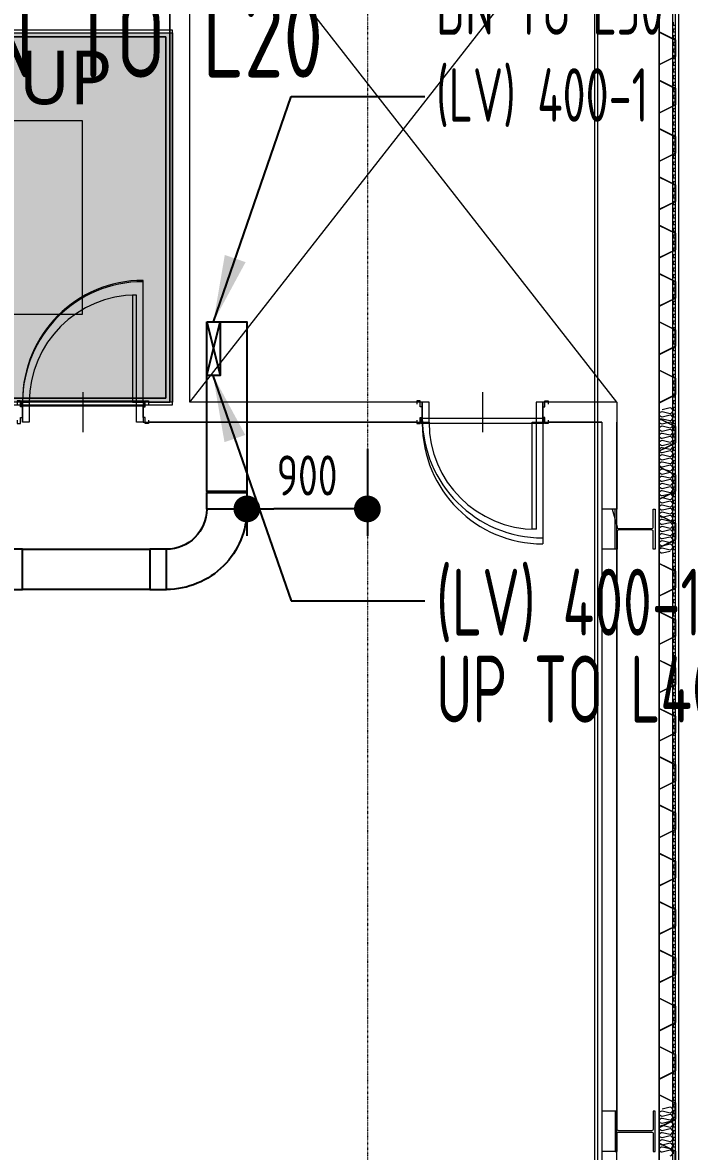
# Model space of a CAD drawing. Extents: x -32000 to 416743, y -254124 to 144214.
# Drawn here: x 259025 to 264005, y 20700 to 29136 of the extents above; entities that cross this region are included whole.
import ezdxf
from ezdxf.enums import TextEntityAlignment as Align

# ---------------------------------------------------------------- set-up
doc = ezdxf.new("R2010")
doc.units = 0
doc.header["$LTSCALE"] = 10
for name, pattern in [('H12PL4$0$JJP_三點線', [0.9, 0.3, -0.15, 0, -0.15, 0, -0.15, 0, -0.15]), ('H12PL4$0$JJP_虛線(退縮線、投影線、地下室範圍、非屬本工程、圖面分區)', [0.45, 0.3, -0.15]), ('H12PL4$0$TAI_虛線', [5.644, 2.822, -2.822]), ('XFM7P40ICA$0$H12PL4$0$JJP_三點線', [0.9, 0.3, -0.15, 0, -0.15, 0, -0.15, 0, -0.15]), ('XFM7P40ICA$0$H12PL4$0$JJP_虛線(退縮線、投影線、地下室範圍、非屬本工程、圖面分區)', [0.45, 0.3, -0.15])]:
    doc.linetypes.add(name, pattern=pattern)
for name, color, linetype in [('H12PL4$0$A-OBJE-2D', 252, 'Continuous'), ('H12PL4$0$A-STRS', 252, 'Continuous'), ('H12PL4$0$A-TEXT', 250, 'Continuous'), ('H12PL4$0$A-WALL-EX', 252, 'Continuous'), ('H12PL4$0$A-WALL-IN', 252, 'Continuous'), ('H12PL4$0$Door', 252, 'Continuous'), ('H12PL4$0$Hattch', 252, 'Continuous'), ('H12PL4$0$S-GRID', 252, 'Continuous'), ('H12PL4$0$S-SLAB-SHOW', 252, 'Continuous'), ('X-F-L40-E-CT-LV$0$E-CBL-DIM', 250, 'Continuous'), ('X-F-L40-E-CT-LV$0$E-CBL-EQPM', 230, 'Continuous'), ('X-F-L40-E-CT-LV$0$E-CBL-TXT', 250, 'Continuous'), ('X-F2-L30-E-CT-LV-50K$0$E-CBL-EQPM', 230, 'Continuous'), ('X-F2-L30-E-CT-LV-50K$0$E-CBL-TXT', 250, 'Continuous'), ('X-F2-L40-FH-PIPE$0$F-SK-LINE4', 140, 'Continuous'), ('X-F2-L40-FH-PIPE$0$F-SK-TXT', 250, 'Continuous'), ('XFAC-F-IS-OSA-40-南棟$0$E-IT-DIM', 250, 'Continuous'), ('XFAC-F-IS-OSA-40-南棟$0$IC-PNL-TXT', 250, 'Continuous'), ('XFAC-F-IS-OSA-40-南棟$0$XFAC-F-ISEQ40-南棟$0$I-IA-P1A-TEXT', 250, 'Continuous'), ('XFM7P40ICA$0$H12PL4$0$A-WALL-EX', 252, 'Continuous'), ('XFM7P40ICA$0$H12PL4$0$Door', 252, 'Continuous'), ('XFM7P40ICA$0$H12PL4$0$Hattch', 252, 'Continuous'), ('XFM7P40ICA$0$H12PL4$0$L40_19_GW', 252, 'Continuous'), ('XFM7P40ICA$0$H12PL4$0$L40_19_SIAGE1', 252, 'Continuous'), ('XFM7P40ICA$0$H12PL4$0$L40_19_SIAGE2', 252, 'Continuous'), ('XFM7P40ICA$0$H12PL4$0$L40_19_SIAGE3', 252, 'Continuous'), ('XFM7P40ICA$0$H12PL4$0$L40_19_STEEL2', 252, 'Continuous'), ('XFM7P40ICA$0$H12PL4$0$L40_19_TATEGU1', 252, 'Continuous'), ('XFM7P40ICA$0$H12PL4$0$L40_19_TATEGU3', 252, 'Continuous'), ('XFM7P40ICA$0$H12PL4$0$S-GRID', 252, 'Continuous')]:
    doc.layers.add(name, color=color, linetype=linetype)
doc.styles.add('H12PL4$0$Standard', font='isocp.shx', dxfattribs={"bigfont": 'chineset.shx'})
doc.styles.add('X-F-L40-E-CT-LV$0$aa-txt', font='isocp.shx', dxfattribs={"width": 0.8, "bigfont": 'china.shx'})
doc.styles.add('X-F-L40-E-CT-LV$0$XL4E1Q20-E6$0$AA-TXT', font='simplex.shx', dxfattribs={"width": 0.8})
doc.styles.add('X-F2-L30-E-CT-LV-50K$0$AA-TXT', font='isocp.shx', dxfattribs={"bigfont": 'chineset.shx'})
doc.styles.add('X-F2-L30-E-CT-LV-50K$0$XL4E1Q20-E6$0$AA-TXT', font='simplex.shx', dxfattribs={"width": 0.8})
doc.styles.add('X-F2-L40-FH-PIPE$0$aa-txt', font='isocp.shx', dxfattribs={"bigfont": 'chineset.shx'})
doc.styles.add('XFAC-F-IS-OSA-40-南棟$0$aa-txt', font='isocp.shx', dxfattribs={"bigfont": 'chineset.shx'})
doc.styles.add('XFAC-F-IS-OSA-40-南棟$0$XFAC-F-ISEQ40-南棟$0$aa-txt', font='isocp.shx', dxfattribs={"bigfont": 'chineset.shx'})
doc.dimstyles.new('X-F-L40-E-CT-LV$0$2000-dim', dxfattribs={"dimscale": 2000, "dimtxt": 0.15, "dimasz": 0.1, "dimexe": 0.1, "dimexo": 0.1, "dimgap": 0.05, "dimtad": 1, "dimdec": 0, "dimzin": 0, "dimdsep": 46, "dimtxsty": 'X-F-L40-E-CT-LV$0$aa-txt', "dimblk": 'X-F-L40-E-CT-LV$0$_Dot', "dimcen": 2, "dimclrd": 256, "dimclre": 256, "dimclrt": 3, "dimadec": 0, "dimazin": 0, "dimtfac": 1, "dimtdec": 0, "dimtix": 1, "dimtmove": 2, "dimatfit": 3, "dimfxl": 0.1, "dimtvp": 1, "dimtolj": 1, "dimtzin": 0, "dimarcsym": 0})
doc.dimstyles.new('X-F-L40-E-CT-LV$0$XL4E1Q20-E6$0$adim-2000', dxfattribs={"dimscale": 2000, "dimtxt": 0.25, "dimasz": 0.25, "dimexe": 0.1, "dimexo": 0.5, "dimgap": 0.15, "dimtad": 0, "dimdec": 4, "dimdsep": 46, "dimlunit": 6, "dimtxsty": 'X-F-L40-E-CT-LV$0$XL4E1Q20-E6$0$AA-TXT', "dimcen": 2.5, "dimclrd": 256, "dimclre": 256, "dimclrt": 256, "dimadec": 0, "dimazin": 0, "dimtfac": 1, "dimtdec": 4, "dimtmove": 0, "dimatfit": 3, "dimfxl": 1, "dimtolj": 1, "dimtzin": 0, "dimlwd": -1, "dimlwe": -1, "dimarcsym": 0})
doc.dimstyles.new('X-F2-L30-E-CT-LV-50K$0$XL4E1Q20-E6$0$adim-2000', dxfattribs={"dimscale": 2000, "dimtxt": 0.25, "dimasz": 0.25, "dimexe": 0.1, "dimexo": 0.5, "dimgap": 0.15, "dimtad": 0, "dimdec": 4, "dimdsep": 46, "dimlunit": 6, "dimtxsty": 'X-F2-L30-E-CT-LV-50K$0$XL4E1Q20-E6$0$AA-TXT', "dimcen": 2.5, "dimclrd": 256, "dimclre": 256, "dimclrt": 256, "dimadec": 0, "dimazin": 0, "dimtfac": 1, "dimtdec": 4, "dimtmove": 0, "dimatfit": 3, "dimfxl": 1, "dimtolj": 1, "dimtzin": 0, "dimlwd": -1, "dimlwe": -1, "dimarcsym": 0})

# ---------------------------------------------------------------- blocks, each defined once
blk = doc.blocks.new('H12PL4')
at = {"layer": 'H12PL4$0$Hattch', "linetype": 'Continuous', "lineweight": 0}
blk.add_hatch(color=256, dxfattribs=at).paths.add_polyline_path([(260145, 29060), (257965, 29060), (257965, 27780), (258845, 27780), (258845, 27580), (257705, 27580), (257705, 26300), (260145, 26300)])
at = {"layer": 'H12PL4$0$A-OBJE-2D', "lineweight": 0}
for p, q in [((260275, 26300), (263463, 30380.5)), ((263463, 26300), (260275, 30380.5))]:
    blk.add_line(p, q, dxfattribs=at)
at = {"layer": 'H12PL4$0$A-STRS', "lineweight": 0}
for p, q in [((260145, 29080), (257965, 29080)), ((257965, 29030), (260095, 29030)), ((260095, 29030), (257965, 29030)), ((260095, 29030), (258032.7, 29030)), ((260095, 29030), (260095, 26330)), ((260095, 26330), (260095, 29030)), ((260095, 26330), (260095, 29030)), ((260145, 26280), (260145, 29080)), ((257965, 28405), (259470, 28405)), ((259470, 28405), (259470, 26955)), ((259470, 26955), (257705, 26955)), ((260095, 26330), (257705, 26330)), ((257705, 26330), (260095, 26330)), ((257705, 26330), (260095, 26330)), ((257705, 26280), (260145, 26280))]:
    blk.add_line(p, q, dxfattribs=at)
at = {"layer": 'H12PL4$0$A-WALL-EX', "linetype": 'H12PL4$0$JJP_虛線(退縮線、投影線、地下室範圍、非屬本工程、圖面分區)', "lineweight": 0, "flags": 128}
for points in [[(263780, -2650), (263780, 30380)], [(263319.5, 29919.5), (263319.5, -2069.5)]]:
    blk.add_lwpolyline(points, dxfattribs=at)
at = {"layer": 'H12PL4$0$A-WALL-EX', "lineweight": 0, "flags": 128}
for points in [[(263780, 30380), (263780, -2530)], [(263900, -2650), (263900, 30380)]]:
    blk.add_lwpolyline(points, dxfattribs=at)
at = {"layer": 'H12PL4$0$A-WALL-IN', "lineweight": 0}
for p, q in [((259025, 26300), (259025, 26150)), ((259925, 26300), (259925, 26150)), ((262010, 26150), (262010, 26300)), ((262910, 26150), (262910, 26300))]:
    blk.add_line(p, q, dxfattribs=at)
at = {"layer": 'H12PL4$0$A-WALL-IN', "lineweight": 0, "flags": 128}
for points in [[(260125, 30380.5), (260125, 26300)], [(260275, 26300), (260275, 30380.5)], [(260125, 26300), (259925, 26300)], [(262010, 26300), (260275, 26300)], [(263463, 26300), (262910, 26300)], [(263463, 26300), (263463, 26150)], [(259925, 26150), (262010, 26150)], [(262910, 26150), (263350, 26150)], [(263350, 26150), (263350, 9575)], [(263463, -2025), (263463, 26150)]]:
    blk.add_lwpolyline(points, dxfattribs=at)
at = {"layer": 'H12PL4$0$Door', "lineweight": 0}
for p, q in [((259875, 27100), (259845, 27100)), ((259845, 27100), (259845, 26300)), ((259875, 26300), (259875, 27100)), ((259025, 26300), (259075, 26300)), ((259025, 26150), (259025, 26300)), ((259075, 26300), (259075, 26150)), ((259845, 26300), (259875, 26300)), ((259875, 26300), (259925, 26300)), ((259875, 26150), (259875, 26300)), ((259925, 26300), (259925, 26150)), ((262060, 26300), (262010, 26300)), ((262010, 26300), (262010, 26150)), ((262060, 26150), (262060, 26300)), ((262910, 26300), (262860, 26300)), ((262860, 26300), (262860, 26150)), ((262910, 26150), (262910, 26300)), ((259075, 26150), (259025, 26150)), ((259925, 26150), (259875, 26150)), ((262010, 26150), (262060, 26150)), ((262830, 25350), (262830, 26150)), ((262830, 26150), (262860, 26150)), ((262860, 26150), (262860, 25350)), ((262860, 26150), (262910, 26150)), ((262860, 25350), (262830, 25350))]:
    blk.add_line(p, q, dxfattribs=at)
for centre, start, end in [((259875, 26300), 90, 180), ((262860, 26150), 180, 270)]:
    blk.add_arc(centre, 800, start, end, dxfattribs=at)
at = {"layer": 'H12PL4$0$S-GRID', "linetype": 'H12PL4$0$JJP_三點線', "lineweight": 0}
blk.add_line((261600, 128250), (261600, -28000), dxfattribs=at)
at = {"layer": 'H12PL4$0$S-SLAB-SHOW', "linetype": 'H12PL4$0$TAI_虛線', "lineweight": 0, "flags": 128}
blk.add_lwpolyline([(263780, 30380), (263780, -2530)], dxfattribs=at)
at = {"layer": 'H12PL4$0$S-SLAB-SHOW', "lineweight": 0, "flags": 128}
blk.add_lwpolyline([(260145, 29060), (260145, 26300), (257705, 26300), (257705, 27580), (258845, 27580), (258845, 27780), (257965, 27780), (257965, 29060)], close=True, dxfattribs=at)
at = {"layer": 'H12PL4$0$A-TEXT', "linetype": 'Continuous', "lineweight": 0, "insert": (258997.7, 28723.1), "char_height": 400, "attachment_point": 4, "style": 'H12PL4$0$Standard'}
blk.add_mtext('\\A1;{\\fMicrosoft JhengHei|b0|i0|c136|p34;UP}', dxfattribs=at)
blk = doc.blocks.new('*U492')
at = {"linetype": 'ByBlock', "lineweight": -2, "ltscale": 0.8}
for points in [[(300, 300, 0.414214), (-300, -300)], [(300, 0, 0.414214), (0, -300)]]:
    blk.add_lwpolyline(points, format="xyb", dxfattribs=at)
for points in [[(425, 0), (425, 300), (300, 300), (300, 0)], [(0, -425), (-300, -425), (-300, -300), (0, -300)]]:
    blk.add_lwpolyline(points, close=True, dxfattribs=at)
blk = doc.blocks.new('*U494')
at = {"linetype": 'ByBlock', "lineweight": -2, "ltscale": 0.8}
blk.add_line((-300, -300), (600, -300), dxfattribs=at)
for points in [[(300, 300), (300, 425), (0, 425), (0, 300)], [(-425, -300), (-300, -300), (-300, 0), (-425, 0)], [(600, -300), (725, -300), (725, 0), (600, 0)]]:
    blk.add_lwpolyline(points, close=True, dxfattribs=at)
for points in [[(-300, 0, 0.414214), (0, 300)], [(300, 300, 0.414214), (600, 0)]]:
    blk.add_lwpolyline(points, format="xyb", dxfattribs=at)
blk = doc.blocks.new('X-F-L40-E-CT-LV$0$_Dot')
at = {"color": 0, "linetype": 'ByBlock', "lineweight": -2}
blk.add_line((-0.5, 0), (-1, 0), dxfattribs=at)
at = {"color": 0, "linetype": 'ByBlock', "const_width": 0.5}
blk.add_lwpolyline([(-0.25, 0, 1), (0.25, 0, 1)], format="xyb", close=True, dxfattribs=at)
blk = doc.blocks.new('*D503')
at = {"layer": 'DEFPOINTS', "color": 0, "transparency": 16777216}
for p in [(261600, 26150), (260700, 25900.1), (260700, 25501.6)]:
    blk.add_point(p, dxfattribs=at)
at = {"layer": 'X-F-L40-E-CT-LV$0$E-CBL-DIM', "lineweight": -2, "transparency": 16777216}
for p, q in [((261600, 25950), (261600, 25301.6)), ((260700, 25700.1), (260700, 25301.6)), ((261400, 25501.6), (260900, 25501.6))]:
    blk.add_line(p, q, dxfattribs=at)
at = {"layer": 'X-F-L40-E-CT-LV$0$E-CBL-DIM', "lineweight": -2, "transparency": 16777216, "xscale": 200, "yscale": 200, "zscale": 200, "rotation": 180}
blk.add_blockref('X-F-L40-E-CT-LV$0$_Dot', (260700, 25501.6), dxfattribs=at)
at = {"layer": 'X-F-L40-E-CT-LV$0$E-CBL-DIM', "lineweight": -2, "transparency": 16777216, "xscale": 200, "yscale": 200, "zscale": 200}
blk.add_blockref('X-F-L40-E-CT-LV$0$_Dot', (261600, 25501.6), dxfattribs=at)
at = {"layer": 'X-F-L40-E-CT-LV$0$E-CBL-DIM', "transparency": 16777216, "insert": (261150, 25751.6), "char_height": 300, "attachment_point": 5, "style": 'X-F-L40-E-CT-LV$0$aa-txt'}
blk.add_mtext('\\A1;900', dxfattribs=at)
blk = doc.blocks.new('X-F2-L40-FH-PIPE$0$A$C2BF84FDE')
blk.add_line((12.5, -18.7), (-12.5, -18.7))
blk.add_arc((0, 0), 15, 315, 225)
blk = doc.blocks.new('X-F2-L40-FH-PIPE$0$SG1')
for p, q in [((84.47, 148.01), (67.49, 128.99)), ((84.47, 148.01), (76.11, 123.92)), ((76.11, 123.92), (67.49, 128.99)), ((-1.08, 0), (71.8, 126.46))]:
    blk.add_line(p, q)
blk.add_solid([(84.47, 148.01), (67.49, 128.99), (76.11, 123.92)])
blk = doc.blocks.new('X-F2-L40-FH-PIPE')
at = {"layer": 'X-F2-L40-FH-PIPE$0$F-SK-LINE4'}
blk.add_line((255300, 30150), (255300, 30555), dxfattribs=at)
blk.add_circle((255300, 30630), 75, dxfattribs=at)
at = {"layer": 'X-F2-L40-FH-PIPE$0$F-SK-LINE4', "xscale": 5.000000000013705, "yscale": 5.000000000013705, "zscale": 5.000000000013705}
blk.add_blockref('X-F2-L40-FH-PIPE$0$A$C2BF84FDE', (255300, 30630), dxfattribs=at)
at = {"layer": 'X-F2-L40-FH-PIPE$0$F-SK-LINE4', "xscale": 5.000000000013705, "yscale": 5.000000000013705, "zscale": 5.000000000013705, "rotation": 180}
blk.add_blockref('X-F2-L40-FH-PIPE$0$A$C2BF84FDE', (255300, 30150), dxfattribs=at)
at = {"layer": 'X-F2-L40-FH-PIPE$0$F-SK-TXT', "xscale": 10, "yscale": 10, "zscale": 10}
blk.add_blockref('X-F2-L40-FH-PIPE$0$SG1', (255300, 30630), dxfattribs=at)
at = {"layer": 'X-F2-L40-FH-PIPE$0$F-SK-TXT', "xscale": 10, "yscale": 10, "zscale": 10, "rotation": 180}
blk.add_blockref('X-F2-L40-FH-PIPE$0$SG1', (255300, 30150), dxfattribs=at)
at = {"layer": 'X-F2-L40-FH-PIPE$0$F-SK-TXT', "style": 'X-F2-L40-FH-PIPE$0$aa-txt'}
for s, p in [('100A SP', (256444.7, 32672.6)), ('UP TO LEVEL R1', (256444.7, 32110.1))]:
    blk.add_text(s, height=375, dxfattribs=at).set_placement(p, align=Align.MIDDLE_LEFT)
for s, p in [('100A SP', (254155.3, 28669.9)), ('DN TO LEVEL 30', (254155.3, 28107.4))]:
    blk.add_text(s, height=375, dxfattribs=at).set_placement(p, align=Align.MIDDLE_RIGHT)
blk = doc.blocks.new('XFAC-F-IS-OSA-40-南棟$0$A$C6b9e34aa')
at = {"layer": 'XFAC-F-IS-OSA-40-南棟$0$XFAC-F-ISEQ40-南棟$0$I-IA-P1A-TEXT', "style": 'XFAC-F-IS-OSA-40-南棟$0$XFAC-F-ISEQ40-南棟$0$aa-txt', "width": 0.8}
blk.add_text('50A DN TO L20', height=600, dxfattribs=at).set_placement((257095, 28725.5))
blk = doc.blocks.new('XFAC-F-IS-OSA-40-南棟')
at = {"layer": 'XFAC-F-IS-OSA-40-南棟$0$E-IT-DIM'}
blk.add_blockref('XFAC-F-IS-OSA-40-南棟$0$A$C6b9e34aa', (0, 0), dxfattribs=at)
at = {"layer": 'XFAC-F-IS-OSA-40-南棟$0$IC-PNL-TXT', "style": 'XFAC-F-IS-OSA-40-南棟$0$aa-txt', "width": 0.8}
for tag, p in [('PDP', (401601.6, 10268.5)), ('PLC', (402401.6, 10268.5)), ('PLC', (403201.6, 10268.5)), ('PLC', (404001.6, 10268.5))]:
    blk.add_attdef(tag, text='', height=400, rotation=180, dxfattribs=at).set_placement(p, align=Align.MIDDLE)
at = {"layer": 'XFAC-F-IS-OSA-40-南棟$0$IC-PNL-TXT', "color": 9, "style": 'XFAC-F-IS-OSA-40-南棟$0$aa-txt', "width": 0.8}
blk.add_attdef('PLC', text='', height=400, rotation=180, dxfattribs=at).set_placement((404801.6, 10268.5), align=Align.MIDDLE)
blk = doc.blocks.new('XFM7P40ICA$0$H12PL4')
at = {"layer": 'XFM7P40ICA$0$H12PL4$0$A-WALL-EX', "lineweight": 0}
for p, q in [((259025, 26300), (259025, 26185)), ((259925, 26300), (259925, 26185)), ((262010, 26300), (262010, 26185)), ((262910, 26300), (262910, 26185)), ((259025, 26185), (259025, 26150)), ((259925, 26185), (259925, 26150)), ((262010, 26185), (262010, 26150)), ((262910, 26185), (262910, 26150))]:
    blk.add_line(p, q, dxfattribs=at)
at = {"layer": 'XFM7P40ICA$0$H12PL4$0$A-WALL-EX', "linetype": 'XFM7P40ICA$0$H12PL4$0$JJP_虛線(退縮線、投影線、地下室範圍、非屬本工程、圖面分區)', "lineweight": 0, "flags": 128}
for points in [[(263925, -2657.9), (263925, 30525)], [(263780, -2650), (263780, 30380)], [(263295, 29895), (263295, -2027.9)], [(263319.5, 29919.5), (263319.5, -2069.5)]]:
    blk.add_lwpolyline(points, dxfattribs=at)
at = {"layer": 'XFM7P40ICA$0$H12PL4$0$A-WALL-EX', "lineweight": 0, "flags": 128}
for points in [[(260125, 30380.5), (260125, 26300)], [(260275, 26300), (260275, 30380.5)], [(263780, 30380), (263780, -2530)], [(263900, -2650), (263900, 30380)], [(260125, 26300), (259925, 26300)], [(262010, 26300), (260275, 26300)], [(263463, 26300), (262910, 26300)], [(263463, 26300), (263463, 26150)], [(259925, 26150), (262010, 26150)], [(262910, 26150), (263350, 26150)], [(263350, 26150), (263350, 9575)], [(263463, -2025), (263463, 26150)]]:
    blk.add_lwpolyline(points, dxfattribs=at)
at = {"layer": 'XFM7P40ICA$0$H12PL4$0$Door', "lineweight": 0}
for p, q in [((259925, 26300), (259925, 27200)), ((259025, 26300), (259025, 26185)), ((259025, 26300), (259025, 26185)), ((259925, 26300), (259925, 26185)), ((259925, 26300), (259925, 26185)), ((262010, 26300), (262010, 26185)), ((262010, 26300), (262010, 26185)), ((262910, 26300), (262910, 26185)), ((262910, 26300), (262910, 26185)), ((259025, 26185), (259025, 26150)), ((259925, 26185), (259925, 26150)), ((262010, 26185), (262010, 26150)), ((262910, 26185), (262910, 25285)), ((262910, 26185), (262910, 26150))]:
    blk.add_line(p, q, dxfattribs=at)
for centre, start, end in [((259925, 26300), 90, 180), ((262910, 26185), 180, 270)]:
    blk.add_arc(centre, 900, start, end, dxfattribs=at)
at = {"layer": 'XFM7P40ICA$0$H12PL4$0$Hattch', "lineweight": 0}
for p, q in [((263780, 29064.9), (263780, 29184.9)), ((263781.7, 29066), (263781.7, 29183.9)), ((263780, 29064.9), (263898.3, 29005.8)), ((263781.7, 29066), (263900, 29006.8)), ((263898.3, 28884.1), (263898.3, 29005.8)), ((263900, 29006.8), (263900, 28883.1)), ((263780, 28823.9), (263898.3, 28883.1)), ((263781.7, 28822.9), (263900, 28882)), ((263780, 28703.9), (263780, 28823.9)), ((263781.7, 28704.9), (263781.7, 28822.9)), ((263780, 28703.9), (263898.3, 28644.7)), ((263781.7, 28704.9), (263900, 28645.8)), ((263898.3, 28523.1), (263898.3, 28644.7)), ((263900, 28645.8), (263900, 28522)), ((263780, 28462.9), (263898.3, 28522)), ((263781.7, 28461.8), (263900, 28521)), ((263780, 28342.9), (263780, 28462.9)), ((263781.7, 28343.9), (263781.7, 28461.8)), ((263780, 28342.9), (263898.3, 28283.7)), ((263781.7, 28343.9), (263900, 28284.7)), ((263898.3, 28162), (263898.3, 28283.7)), ((263900, 28284.7), (263900, 28161)), ((263780, 28101.8), (263898.3, 28161)), ((263780, 27981.8), (263780, 28101.8)), ((263781.7, 28100.8), (263900, 28159.9)), ((263781.7, 27982.9), (263781.7, 28100.8)), ((263780, 27981.8), (263898.3, 27922.7)), ((263781.7, 27982.9), (263900, 27923.7)), ((263898.3, 27801), (263898.3, 27922.7)), ((263900, 27923.7), (263900, 27799.9)), ((263780, 27740.8), (263898.3, 27799.9)), ((263781.7, 27739.8), (263900, 27798.9)), ((263780, 27620.8), (263780, 27740.8)), ((263781.7, 27621.8), (263781.7, 27739.8)), ((263780, 27620.8), (263898.3, 27561.6)), ((263781.7, 27621.8), (263900, 27562.7)), ((263898.3, 27439.9), (263898.3, 27561.6)), ((263900, 27562.7), (263900, 27438.9)), ((263780, 27379.8), (263898.3, 27438.9)), ((263781.7, 27378.7), (263900, 27437.9)), ((263780, 27259.8), (263780, 27379.8)), ((263781.7, 27260.8), (263781.7, 27378.7)), ((263780, 27259.8), (263898.3, 27200.6)), ((263781.7, 27260.8), (263900, 27201.6)), ((263898.3, 27078.9), (263898.3, 27200.6)), ((263900, 27201.6), (263900, 27077.9)), ((263780, 27018.7), (263898.3, 27077.9)), ((263780, 26898.7), (263780, 27018.7)), ((263781.7, 27017.7), (263900, 27076.8)), ((263781.7, 26899.8), (263781.7, 27017.7)), ((263780, 26898.7), (263898.3, 26839.6)), ((263781.7, 26899.8), (263900, 26840.6)), ((263898.3, 26717.9), (263898.3, 26839.6)), ((263900, 26840.6), (263900, 26716.8)), ((263780, 26657.7), (263898.3, 26716.8)), ((263781.7, 26656.6), (263900, 26715.8)), ((263780, 26537.7), (263780, 26657.7)), ((263781.7, 26538.7), (263781.7, 26656.6)), ((263780, 26537.7), (263898.3, 26478.5)), ((263781.7, 26538.7), (263900, 26479.6)), ((263898.3, 26356.8), (263898.3, 26478.5)), ((263900, 26479.6), (263900, 26355.8)), ((263780, 26296.6), (263898.3, 26355.8)), ((263781.7, 26295.6), (263900, 26354.8)), ((263780, 26176.6), (263780, 26296.6)), ((263781.7, 26177.7), (263781.7, 26295.6)), ((263780, 26176.6), (263898.3, 26117.5)), ((263781.7, 26177.7), (263900, 26118.5)), ((263898.3, 25995.8), (263898.3, 26117.5)), ((263900, 26118.5), (263900, 25994.8)), ((263780, 25935.6), (263898.3, 25994.8)), ((263781.7, 25934.6), (263900, 25993.7)), ((263780, 25815.6), (263780, 25935.6)), ((263781.7, 25816.6), (263781.7, 25934.6)), ((263780, 25815.6), (263898.3, 25756.4)), ((263781.7, 25816.6), (263900, 25757.5)), ((263898.3, 25634.8), (263898.3, 25756.4)), ((263900, 25757.5), (263900, 25633.7)), ((263780, 25574.6), (263898.3, 25633.7)), ((263780, 25454.6), (263780, 25574.6)), ((263781.7, 25573.5), (263900, 25632.7)), ((263781.7, 25455.6), (263781.7, 25573.5)), ((263780, 25454.6), (263898.3, 25395.4)), ((263781.7, 25455.6), (263900, 25396.4)), ((263898.3, 25273.7), (263898.3, 25395.4)), ((263900, 25396.4), (263900, 25272.7)), ((263780, 25213.5), (263898.3, 25272.7)), ((263781.7, 25212.5), (263900, 25271.6)), ((263780, 25093.5), (263780, 25213.5)), ((263781.7, 25094.6), (263781.7, 25212.5)), ((263780, 25093.5), (263898.3, 25034.4)), ((263781.7, 25094.6), (263900, 25035.4)), ((263898.3, 24912.7), (263898.3, 25034.4)), ((263900, 25035.4), (263900, 24911.6)), ((263780, 24852.5), (263898.3, 24911.6)), ((263781.7, 24851.4), (263900, 24910.6)), ((263780, 24732.5), (263780, 24852.5)), ((263781.7, 24733.5), (263781.7, 24851.4)), ((263780, 24732.5), (263898.3, 24673.3)), ((263781.7, 24733.5), (263900, 24674.4)), ((263898.3, 24551.6), (263898.3, 24673.3)), ((263900, 24674.4), (263900, 24550.6)), ((263780, 24491.4), (263898.3, 24550.6)), ((263780, 24371.4), (263780, 24491.4)), ((263781.7, 24490.4), (263900, 24549.6)), ((263781.7, 24372.5), (263781.7, 24490.4)), ((263780, 24371.4), (263898.3, 24312.3)), ((263781.7, 24372.5), (263900, 24313.3)), ((263898.3, 24190.6), (263898.3, 24312.3)), ((263900, 24313.3), (263900, 24189.6)), ((263780, 24130.4), (263898.3, 24189.6)), ((263780, 24010.4), (263780, 24130.4)), ((263781.7, 24129.4), (263900, 24188.5)), ((263781.7, 24011.4), (263781.7, 24129.4)), ((263780, 24010.4), (263898.3, 23951.2)), ((263781.7, 24011.4), (263900, 23952.3)), ((263898.3, 23829.6), (263898.3, 23951.2)), ((263900, 23952.3), (263900, 23828.5)), ((263780, 23769.4), (263898.3, 23828.5)), ((263781.7, 23768.3), (263900, 23827.5)), ((263780, 23649.4), (263780, 23769.4)), ((263781.7, 23650.4), (263781.7, 23768.3)), ((263780, 23649.4), (263898.3, 23590.2)), ((263781.7, 23650.4), (263900, 23591.2)), ((263898.3, 23468.5), (263898.3, 23590.2)), ((263900, 23591.2), (263900, 23467.5)), ((263780, 23408.3), (263898.3, 23467.5)), ((263781.7, 23407.3), (263900, 23466.5)), ((263780, 23288.3), (263780, 23408.3)), ((263781.7, 23289.4), (263781.7, 23407.3)), ((263780, 23288.3), (263898.3, 23229.2)), ((263781.7, 23289.4), (263900, 23230.2)), ((263898.3, 23107.5), (263898.3, 23229.2)), ((263900, 23230.2), (263900, 23106.5)), ((263780, 23047.3), (263898.3, 23106.5)), ((263780, 22927.3), (263780, 23047.3)), ((263781.7, 23046.3), (263900, 23105.4)), ((263781.7, 22928.3), (263781.7, 23046.3)), ((263780, 22927.3), (263898.3, 22868.1)), ((263781.7, 22928.3), (263900, 22869.2)), ((263898.3, 22746.5), (263898.3, 22868.1)), ((263900, 22869.2), (263900, 22745.4)), ((263780, 22686.3), (263898.3, 22745.4)), ((263781.7, 22685.2), (263900, 22744.4)), ((263780, 22566.3), (263780, 22686.3)), ((263781.7, 22567.3), (263781.7, 22685.2)), ((263780, 22566.3), (263898.3, 22507.1)), ((263781.7, 22567.3), (263900, 22508.1)), ((263898.3, 22385.4), (263898.3, 22507.1)), ((263900, 22508.1), (263900, 22384.4)), ((263780, 22325.2), (263898.3, 22384.4)), ((263781.7, 22324.2), (263900, 22383.3)), ((263780, 22205.2), (263780, 22325.2)), ((263781.7, 22206.3), (263781.7, 22324.2)), ((263780, 22205.2), (263898.3, 22146.1)), ((263781.7, 22206.3), (263900, 22147.1)), ((263898.3, 22024.4), (263898.3, 22146.1)), ((263900, 22147.1), (263900, 22023.3)), ((263780, 21964.2), (263898.3, 22023.3)), ((263781.7, 21963.1), (263900, 22022.3)), ((263780, 21844.2), (263780, 21964.2)), ((263781.7, 21845.2), (263781.7, 21963.1)), ((263780, 21844.2), (263898.3, 21785)), ((263781.7, 21845.2), (263900, 21786.1)), ((263898.3, 21663.3), (263898.3, 21785)), ((263900, 21786.1), (263900, 21662.3)), ((263780, 21603.1), (263898.3, 21662.3)), ((263780, 21483.1), (263780, 21603.1)), ((263781.7, 21602.1), (263900, 21661.3)), ((263781.7, 21484.2), (263781.7, 21602.1)), ((263780, 21483.1), (263898.3, 21424)), ((263781.7, 21484.2), (263900, 21425)), ((263898.3, 21302.3), (263898.3, 21424)), ((263900, 21425), (263900, 21301.3)), ((263780, 21242.1), (263898.3, 21301.3)), ((263781.7, 21241.1), (263900, 21300.2)), ((263780, 21122.1), (263780, 21242.1)), ((263781.7, 21123.1), (263781.7, 21241.1)), ((263780, 21122.1), (263898.3, 21062.9)), ((263781.7, 21123.1), (263900, 21064)), ((263898.3, 20941.3), (263898.3, 21062.9)), ((263900, 21064), (263900, 20940.2)), ((263780, 20881.1), (263898.3, 20940.2)), ((263781.7, 20880), (263900, 20939.2)), ((263780, 20761.1), (263780, 20881.1)), ((263781.7, 20762.1), (263781.7, 20880)), ((263780, 20761.1), (263898.3, 20701.9)), ((263781.7, 20762.1), (263900, 20702.9)), ((263898.3, 20580.2), (263898.3, 20701.9)), ((263900, 20702.9), (263900, 20579.2))]:
    blk.add_line(p, q, dxfattribs=at)
at = {"layer": 'XFM7P40ICA$0$H12PL4$0$L40_19_GW', "lineweight": 0, "flags": 128}
for points in [[(263859.9, 25184.4), (263801.1, 25170, -1), (263801.1, 25211.2), (263859.9, 25196.8, 1), (263859.9, 25238), (263801.1, 25223.6, -1), (263801.1, 25264.8), (263859.9, 25250.4, 1), (263859.9, 25291.6), (263801.1, 25277.2, -1), (263801.1, 25318.4), (263859.9, 25304, 1), (263859.9, 25345.2), (263801.1, 25330.8, -1), (263801.1, 25372), (263859.9, 25357.6, 1), (263859.9, 25398.8), (263801.1, 25384.4, -1), (263801.1, 25425.6), (263859.9, 25411.2, 1), (263859.9, 25452.4), (263801.1, 25438, -1), (263801.1, 25479.2), (263859.9, 25464.8, 1), (263859.9, 25506), (263801.1, 25491.6, -1), (263801.1, 25532.8), (263859.9, 25518.4, 1), (263859.9, 25559.6), (263801.1, 25545.2, -1), (263801.1, 25586.4), (263859.9, 25572, 1), (263859.9, 25613.2), (263801.1, 25598.8, -1), (263801.1, 25640), (263859.9, 25625.6, 1), (263859.9, 25666.8), (263801.1, 25652.4, -1), (263801.1, 25693.6), (263859.9, 25679.2, 1), (263859.9, 25720.4), (263801.1, 25706, -1), (263801.1, 25747.2), (263859.9, 25732.8, 1), (263859.9, 25774), (263801.1, 25759.6, -1), (263801.1, 25800.8), (263859.9, 25786.4, 1), (263859.9, 25827.6), (263801.1, 25813.2, -1), (263801.1, 25854.4), (263859.9, 25840, 1), (263859.9, 25881.2), (263801.1, 25866.8, -1), (263801.1, 25908), (263859.9, 25893.6, 1), (263859.9, 25934.8), (263801.1, 25920.4, -1), (263801.1, 25961.6), (263859.9, 25947.2, 1), (263859.9, 25988.4), (263801.1, 25974, -1), (263801.1, 26015.2), (263859.9, 26000.8, 1), (263859.9, 26042), (263801.1, 26027.6, -1), (263801.1, 26068.8), (263859.9, 26054.4, 1), (263859.9, 26095.6), (263801.1, 26081.2, -1), (263801.1, 26122.4), (263859.9, 26108, 1), (263859.9, 26149.2), (263801.1, 26134.8, -1), (263801.1, 26176), (263859.9, 26161.6, 1), (263859.9, 26202.8), (263801.1, 26188.4, -1), (263801.1, 26229.6), (263859.9, 26215.2, 1), (263859.9, 26256.4), (263801.1, 26242)], [(263859.9, 20667.2, 1), (263859.9, 20708.4), (263801.1, 20694, -1), (263801.1, 20735.2), (263859.9, 20720.8, 1), (263859.9, 20762), (263801.1, 20747.6, -1), (263801.1, 20788.8), (263859.9, 20774.4, 1), (263859.9, 20815.6), (263801.1, 20801.2, -1), (263801.1, 20842.4), (263859.9, 20828, 1), (263859.9, 20869.2), (263801.1, 20854.8, -1), (263801.1, 20896), (263859.9, 20881.6, 1), (263859.9, 20922.8), (263801.1, 20908.4, -1), (263801.1, 20949.6), (263859.9, 20935.2, 1), (263859.9, 20976.4), (263801.1, 20962, -1), (263801.1, 21003.2), (263859.9, 20988.8, 1), (263859.9, 21030), (263801.1, 21015.6)]]:
    blk.add_lwpolyline(points, format="xyb", dxfattribs=at)
at = {"layer": 'XFM7P40ICA$0$H12PL4$0$L40_19_SIAGE1', "lineweight": 0}
for p, q in [((260125, 26300), (260125, 30340)), ((259965, 26300), (260125, 26300)), ((260275, 26150), (259965, 26150)), ((261970, 26150), (260275, 26150)), ((263350, 26150), (262950, 26150)), ((263350, 26150), (263350, 9575))]:
    blk.add_line(p, q, dxfattribs=at)
at = {"layer": 'XFM7P40ICA$0$H12PL4$0$L40_19_SIAGE2', "lineweight": 0}
for p, q in [((260275, 26300), (260275, 30365)), ((261970, 26300), (260275, 26300)), ((263462.5, 26300), (262950, 26300)), ((263462.5, 26300), (263462.5, 25500))]:
    blk.add_line(p, q, dxfattribs=at)
at = {"layer": 'XFM7P40ICA$0$H12PL4$0$L40_19_SIAGE2', "lineweight": 0, "flags": 128}
blk.add_lwpolyline([(263885.5, 20683.2), (263885.5, 20708), (263900, 20708), (263900, 20732.8), (263885.5, 20732.8), (263885.5, 20757.6), (263900, 20757.6), (263900, 20782.4), (263885.5, 20782.4), (263885.5, 20807.2), (263900, 20807.2), (263900, 20832), (263885.5, 20832), (263885.5, 20856.8), (263900, 20856.8), (263900, 20881.6), (263885.5, 20881.6), (263885.5, 20906.4), (263900, 20906.4), (263900, 20931.2), (263885.5, 20931.2), (263885.5, 20956), (263900, 20956), (263900, 20980.8), (263885.5, 20980.8), (263885.5, 21005.6), (263900, 21005.6), (263900, 21030.4), (263885.5, 21030.4), (263885.5, 21055.2), (263900, 21055.2), (263900, 21080), (263885.5, 21080), (263885.5, 21104.8), (263900, 21104.8), (263900, 21129.6), (263885.5, 21129.6), (263885.5, 21154.4), (263900, 21154.4), (263900, 21179.2), (263885.5, 21179.2), (263885.5, 21204), (263900, 21204), (263900, 21228.8), (263885.5, 21228.8), (263885.5, 21253.6), (263900, 21253.6), (263900, 21278.4), (263885.5, 21278.4), (263885.5, 21303.2), (263900, 21303.2), (263900, 21328), (263885.5, 21328), (263885.5, 21352.8), (263900, 21352.8), (263900, 21377.6), (263885.5, 21377.6), (263885.5, 21402.4), (263900, 21402.4), (263900, 21427.2), (263885.5, 21427.2), (263885.5, 21452), (263900, 21452), (263900, 21476.8), (263885.5, 21476.8), (263885.5, 21501.6), (263900, 21501.6), (263900, 21526.4), (263885.5, 21526.4), (263885.5, 21551.2), (263900, 21551.2), (263900, 21576), (263885.5, 21576), (263885.5, 21600.8), (263900, 21600.8), (263900, 21625.6), (263885.5, 21625.6), (263885.5, 21650.4), (263900, 21650.4), (263900, 21675.2), (263885.5, 21675.2), (263885.5, 21700), (263900, 21700), (263900, 21724.8), (263885.5, 21724.8), (263885.5, 21749.6), (263900, 21749.6), (263900, 21774.4), (263885.5, 21774.4), (263885.5, 21799.2), (263900, 21799.2), (263900, 21824), (263885.5, 21824), (263885.5, 21848.8), (263900, 21848.8), (263900, 21873.6), (263885.5, 21873.6), (263885.5, 21898.4), (263900, 21898.4), (263900, 21923.2), (263885.5, 21923.2), (263885.5, 21948), (263900, 21948), (263900, 21972.8), (263885.5, 21972.8), (263885.5, 21997.6), (263900, 21997.6), (263900, 22022.4), (263885.5, 22022.4), (263885.5, 22047.2), (263900, 22047.2), (263900, 22072), (263885.5, 22072), (263885.5, 22096.8), (263900, 22096.8), (263900, 22121.6), (263885.5, 22121.6), (263885.5, 22146.4), (263900, 22146.4), (263900, 22171.2), (263885.5, 22171.2), (263885.5, 22196), (263900, 22196), (263900, 22220.8), (263885.5, 22220.8), (263885.5, 22245.6), (263900, 22245.6), (263900, 22270.4), (263885.5, 22270.4), (263885.5, 22295.2), (263900, 22295.2), (263900, 22320), (263885.5, 22320), (263885.5, 22344.8), (263900, 22344.8), (263900, 22369.6), (263885.5, 22369.6), (263885.5, 22394.4), (263900, 22394.4), (263900, 22419.2), (263885.5, 22419.2), (263885.5, 22444), (263900, 22444), (263900, 22468.8), (263885.5, 22468.8), (263885.5, 22493.6), (263900, 22493.6), (263900, 22518.4), (263885.5, 22518.4), (263885.5, 22543.2), (263900, 22543.2), (263900, 22568), (263885.5, 22568), (263885.5, 22592.8), (263900, 22592.8), (263900, 22617.6), (263885.5, 22617.6), (263885.5, 22642.4), (263900, 22642.4), (263900, 22667.2), (263885.5, 22667.2), (263885.5, 22692), (263900, 22692), (263900, 22716.8), (263885.5, 22716.8), (263885.5, 22741.6), (263900, 22741.6), (263900, 22766.4), (263885.5, 22766.4), (263885.5, 22791.2), (263900, 22791.2), (263900, 22816), (263885.5, 22816), (263885.5, 22840.8), (263900, 22840.8), (263900, 22865.6), (263885.5, 22865.6), (263885.5, 22890.4), (263900, 22890.4), (263900, 22915.2), (263885.5, 22915.2), (263885.5, 22940), (263900, 22940), (263900, 22964.8), (263885.5, 22964.8), (263885.5, 22989.6), (263900, 22989.6), (263900, 23014.4), (263885.5, 23014.4), (263885.5, 23039.2), (263900, 23039.2), (263900, 23064), (263885.5, 23064), (263885.5, 23088.8), (263900, 23088.8), (263900, 23113.6), (263885.5, 23113.6), (263885.5, 23138.4), (263900, 23138.4), (263900, 23163.2), (263885.5, 23163.2), (263885.5, 23188), (263900, 23188), (263900, 23212.8), (263885.5, 23212.8), (263885.5, 23237.6), (263900, 23237.6), (263900, 23262.4), (263885.5, 23262.4), (263885.5, 23287.2), (263900, 23287.2), (263900, 23312), (263885.5, 23312), (263885.5, 23336.8), (263900, 23336.8), (263900, 23361.6), (263885.5, 23361.6), (263885.5, 23386.4), (263900, 23386.4), (263900, 23411.2), (263885.5, 23411.2), (263885.5, 23436), (263900, 23436), (263900, 23460.8), (263885.5, 23460.8), (263885.5, 23485.6), (263900, 23485.6), (263900, 23510.4), (263885.5, 23510.4), (263885.5, 23535.2), (263900, 23535.2), (263900, 23560), (263885.5, 23560), (263885.5, 23584.8), (263900, 23584.8), (263900, 23609.6), (263885.5, 23609.6), (263885.5, 23634.4), (263900, 23634.4), (263900, 23659.2), (263885.5, 23659.2), (263885.5, 23684), (263900, 23684), (263900, 23708.8), (263885.5, 23708.8), (263885.5, 23733.6), (263900, 23733.6), (263900, 23758.4), (263885.5, 23758.4), (263885.5, 23783.2), (263900, 23783.2), (263900, 23808), (263885.5, 23808), (263885.5, 23832.8), (263900, 23832.8), (263900, 23857.6), (263885.5, 23857.6), (263885.5, 23882.4), (263900, 23882.4), (263900, 23907.2), (263885.5, 23907.2), (263885.5, 23932), (263900, 23932), (263900, 23956.8), (263885.5, 23956.8), (263885.5, 23981.6), (263900, 23981.6), (263900, 24006.4), (263885.5, 24006.4), (263885.5, 24031.2), (263900, 24031.2), (263900, 24056), (263885.5, 24056), (263885.5, 24080.8), (263900, 24080.8), (263900, 24105.6), (263885.5, 24105.6), (263885.5, 24130.4), (263900, 24130.4), (263900, 24155.2), (263885.5, 24155.2), (263885.5, 24180), (263900, 24180), (263900, 24204.8), (263885.5, 24204.8), (263885.5, 24229.6), (263900, 24229.6), (263900, 24254.4), (263885.5, 24254.4), (263885.5, 24279.2), (263900, 24279.2), (263900, 24304), (263885.5, 24304), (263885.5, 24328.8), (263900, 24328.8), (263900, 24353.6), (263885.5, 24353.6), (263885.5, 24378.4), (263900, 24378.4), (263900, 24403.2), (263885.5, 24403.2), (263885.5, 24428), (263900, 24428), (263900, 24452.8), (263885.5, 24452.8), (263885.5, 24477.6), (263900, 24477.6), (263900, 24502.4), (263885.5, 24502.4), (263885.5, 24527.2), (263900, 24527.2), (263900, 24552), (263885.5, 24552), (263885.5, 24576.8), (263900, 24576.8), (263900, 24601.6), (263885.5, 24601.6), (263885.5, 24626.4), (263900, 24626.4), (263900, 24651.2), (263885.5, 24651.2), (263885.5, 24676), (263900, 24676), (263900, 24700.8), (263885.5, 24700.8), (263885.5, 24725.6), (263900, 24725.6), (263900, 24750.4), (263885.5, 24750.4), (263885.5, 24775.2), (263900, 24775.2), (263900, 24800), (263885.5, 24800), (263885.5, 24824.8), (263900, 24824.8), (263900, 24849.6), (263885.5, 24849.6), (263885.5, 24874.4), (263900, 24874.4), (263900, 24899.2), (263885.5, 24899.2), (263885.5, 24924), (263900, 24924), (263900, 24948.8), (263885.5, 24948.8), (263885.5, 24973.6), (263900, 24973.6), (263900, 24998.4), (263885.5, 24998.4), (263885.5, 25023.2), (263900, 25023.2), (263900, 25048), (263885.5, 25048), (263885.5, 25072.8), (263900, 25072.8), (263900, 25097.6), (263885.5, 25097.6), (263885.5, 25122.4), (263900, 25122.4), (263900, 25145.6), (263885.5, 25145.6), (263885.5, 25170.4), (263900, 25170.4), (263900, 25195.2), (263885.5, 25195.2), (263885.5, 25220), (263900, 25220), (263900, 25244.8), (263885.5, 25244.8), (263885.5, 25269.6), (263900, 25269.6), (263900, 25294.4), (263885.5, 25294.4), (263885.5, 25319.2), (263900, 25319.2), (263900, 25344), (263885.5, 25344), (263885.5, 25368.8), (263900, 25368.8), (263900, 25393.6), (263885.5, 25393.6), (263885.5, 25418.4), (263900, 25418.4), (263900, 25443.2), (263885.5, 25443.2), (263885.5, 25468), (263900, 25468), (263900, 25492.8), (263885.5, 25492.8), (263885.5, 25517.6), (263900, 25517.6), (263900, 25542.4), (263885.5, 25542.4), (263885.5, 25567.2), (263900, 25567.2), (263900, 25592), (263885.5, 25592), (263885.5, 25616.8), (263900, 25616.8), (263900, 25641.6), (263885.5, 25641.6), (263885.5, 25666.4), (263900, 25666.4), (263900, 25691.2), (263885.5, 25691.2), (263885.5, 25716), (263900, 25716), (263900, 25740.8), (263885.5, 25740.8), (263885.5, 25765.6), (263900, 25765.6), (263900, 25790.4), (263885.5, 25790.4), (263885.5, 25815.2), (263900, 25815.2), (263900, 25840), (263885.5, 25840), (263885.5, 25864.8), (263900, 25864.8), (263900, 25889.6), (263885.5, 25889.6), (263885.5, 25914.4), (263900, 25914.4), (263900, 25939.2), (263885.5, 25939.2), (263885.5, 25964), (263900, 25964), (263900, 25988.8), (263885.5, 25988.8), (263885.5, 26013.6), (263900, 26013.6), (263900, 26038.4), (263885.5, 26038.4), (263885.5, 26063.2), (263900, 26063.2), (263900, 26088), (263885.5, 26088), (263885.5, 26112.8), (263900, 26112.8), (263900, 26137.6), (263885.5, 26137.6), (263885.5, 26162.4), (263900, 26162.4), (263900, 26187.2), (263885.5, 26187.2), (263885.5, 26212), (263900, 26212), (263900, 26236.8), (263885.5, 26236.8), (263885.5, 26261.6), (263900, 26261.6), (263900, 26286.4), (263885.5, 26286.4), (263885.5, 26311.2), (263900, 26311.2), (263900, 26336), (263885.5, 26336), (263885.5, 26360.8), (263900, 26360.8), (263900, 26385.6), (263885.5, 26385.6), (263885.5, 26410.4), (263900, 26410.4), (263900, 26435.2), (263885.5, 26435.2), (263885.5, 26460), (263900, 26460), (263900, 26484.8), (263885.5, 26484.8), (263885.5, 26509.6), (263900, 26509.6), (263900, 26534.4), (263885.5, 26534.4), (263885.5, 26559.2), (263900, 26559.2), (263900, 26584), (263885.5, 26584), (263885.5, 26608.8), (263900, 26608.8), (263900, 26633.6), (263885.5, 26633.6), (263885.5, 26658.4), (263900, 26658.4), (263900, 26683.2), (263885.5, 26683.2), (263885.5, 26708), (263900, 26708), (263900, 26732.8), (263885.5, 26732.8), (263885.5, 26757.6), (263900, 26757.6), (263900, 26782.4), (263885.5, 26782.4), (263885.5, 26807.2), (263900, 26807.2), (263900, 26832), (263885.5, 26832), (263885.5, 26856.8), (263900, 26856.8), (263900, 26881.6), (263885.5, 26881.6), (263885.5, 26906.4), (263900, 26906.4), (263900, 26931.2), (263885.5, 26931.2), (263885.5, 26956), (263900, 26956), (263900, 26980.8), (263885.5, 26980.8), (263885.5, 27005.6), (263900, 27005.6), (263900, 27030.4), (263885.5, 27030.4), (263885.5, 27055.2), (263900, 27055.2), (263900, 27080), (263885.5, 27080), (263885.5, 27104.8), (263900, 27104.8), (263900, 27129.6), (263885.5, 27129.6), (263885.5, 27154.4), (263900, 27154.4), (263900, 27179.2), (263885.5, 27179.2), (263885.5, 27204), (263900, 27204), (263900, 27228.8), (263885.5, 27228.8), (263885.5, 27253.6), (263900, 27253.6), (263900, 27278.4), (263885.5, 27278.4), (263885.5, 27303.2), (263900, 27303.2), (263900, 27328), (263885.5, 27328), (263885.5, 27352.8), (263900, 27352.8), (263900, 27377.6), (263885.5, 27377.6), (263885.5, 27402.4), (263900, 27402.4), (263900, 27427.2), (263885.5, 27427.2), (263885.5, 27452), (263900, 27452), (263900, 27476.8), (263885.5, 27476.8), (263885.5, 27501.6), (263900, 27501.6), (263900, 27526.4), (263885.5, 27526.4), (263885.5, 27551.2), (263900, 27551.2), (263900, 27576), (263885.5, 27576), (263885.5, 27600.8), (263900, 27600.8), (263900, 27625.6), (263885.5, 27625.6), (263885.5, 27650.4), (263900, 27650.4), (263900, 27675.2), (263885.5, 27675.2), (263885.5, 27700), (263900, 27700), (263900, 27724.8), (263885.5, 27724.8), (263885.5, 27749.6), (263900, 27749.6), (263900, 27774.4), (263885.5, 27774.4), (263885.5, 27799.2), (263900, 27799.2), (263900, 27824), (263885.5, 27824), (263885.5, 27848.8), (263900, 27848.8), (263900, 27873.6), (263885.5, 27873.6), (263885.5, 27898.4), (263900, 27898.4), (263900, 27923.2), (263885.5, 27923.2), (263885.5, 27948), (263900, 27948), (263900, 27972.8), (263885.5, 27972.8), (263885.5, 27997.6), (263900, 27997.6), (263900, 28022.4), (263885.5, 28022.4), (263885.5, 28047.2), (263900, 28047.2), (263900, 28072), (263885.5, 28072), (263885.5, 28096.8), (263900, 28096.8), (263900, 28121.6), (263885.5, 28121.6), (263885.5, 28146.4), (263900, 28146.4), (263900, 28171.2), (263885.5, 28171.2), (263885.5, 28196), (263900, 28196), (263900, 28220.8), (263885.5, 28220.8), (263885.5, 28245.6), (263900, 28245.6), (263900, 28270.4), (263885.5, 28270.4), (263885.5, 28295.2), (263900, 28295.2), (263900, 28320), (263885.5, 28320), (263885.5, 28344.8), (263900, 28344.8), (263900, 28369.6), (263885.5, 28369.6), (263885.5, 28394.4), (263900, 28394.4), (263900, 28419.2), (263885.5, 28419.2), (263885.5, 28444), (263900, 28444), (263900, 28468.8), (263885.5, 28468.8), (263885.5, 28493.6), (263900, 28493.6), (263900, 28518.4), (263885.5, 28518.4), (263885.5, 28543.2), (263900, 28543.2), (263900, 28568), (263885.5, 28568), (263885.5, 28592.8), (263900, 28592.8), (263900, 28617.6), (263885.5, 28617.6), (263885.5, 28642.4), (263900, 28642.4), (263900, 28667.2), (263885.5, 28667.2), (263885.5, 28692), (263900, 28692), (263900, 28716.8), (263885.5, 28716.8), (263885.5, 28741.6), (263900, 28741.6), (263900, 28766.4), (263885.5, 28766.4), (263885.5, 28791.2), (263900, 28791.2), (263900, 28816), (263885.5, 28816), (263885.5, 28840.8), (263900, 28840.8), (263900, 28865.6), (263885.5, 28865.6), (263885.5, 28890.4), (263900, 28890.4), (263900, 28915.2), (263885.5, 28915.2), (263885.5, 28940), (263900, 28940), (263900, 28964.8), (263885.5, 28964.8), (263885.5, 28989.6), (263900, 28989.6), (263900, 29014.4), (263885.5, 29014.4), (263885.5, 29039.2), (263900, 29039.2), (263900, 29064), (263885.5, 29064), (263885.5, 29088.8), (263900, 29088.8), (263900, 29113.6), (263885.5, 29113.6), (263885.5, 29138.4)], dxfattribs=at)
at = {"layer": 'XFM7P40ICA$0$H12PL4$0$L40_19_SIAGE3', "lineweight": 0}
for p, q in [((263880.5, -2630.5), (263880.5, 30480.5)), ((263780.5, -2530.5), (263780.5, 30380.5)), ((263462.5, 25500), (263350, 25500)), ((263462.5, 25200), (263350, 25200)), ((263462.5, 25200), (263462.5, 21000)), ((263462.5, 21000), (263350, 21000)), ((263462.5, 20700), (263350, 20700))]:
    blk.add_line(p, q, dxfattribs=at)
at = {"layer": 'XFM7P40ICA$0$H12PL4$0$L40_19_STEEL2', "lineweight": 0, "flags": 128}
for points in [[(263750, 25500), (263750, 25200), (263735, 25200), (263735, 25332, 0.414214), (263722, 25345), (263478, 25345, 0.414214), (263465, 25332), (263465, 25200), (263450, 25200), (263450, 25500), (263427.5, 25500), (263465, 25368, 0.414214), (263478, 25355), (263722, 25355, 0.414214), (263735, 25368), (263735, 25500)], [(263750, 20700), (263750, 21000), (263735, 21000), (263735, 20868, -0.414214), (263722, 20855), (263478, 20855, -0.414214), (263465, 20868), (263465, 21000), (263450, 21000), (263450, 20700), (263465, 20700), (263465, 20832, -0.414214), (263478, 20845), (263722, 20845, -0.414214), (263735, 20832), (263735, 20700)]]:
    blk.add_lwpolyline(points, format="xyb", close=True, dxfattribs=at)
at = {"layer": 'XFM7P40ICA$0$H12PL4$0$L40_19_TATEGU1', "lineweight": 0, "flags": 128}
for points in [[(258985, 26165), (258985, 26140), (259010, 26140), (259010, 26185), (259025, 26185), (259025, 26265), (259010, 26265), (259010, 26310), (258985, 26310), (258985, 26285)], [(259965, 26165), (259965, 26140), (259940, 26140), (259940, 26185), (259925, 26185), (259925, 26265), (259940, 26265), (259940, 26310), (259965, 26310), (259965, 26285)], [(261970, 26165), (261970, 26140), (261995, 26140), (261995, 26185), (262010, 26185), (262010, 26265), (261995, 26265), (261995, 26310), (261970, 26310), (261970, 26285)], [(262950, 26165), (262950, 26140), (262925, 26140), (262925, 26185), (262910, 26185), (262910, 26265), (262925, 26265), (262925, 26310), (262950, 26310), (262950, 26285)]]:
    blk.add_lwpolyline(points, dxfattribs=at)
at = {"layer": 'XFM7P40ICA$0$H12PL4$0$L40_19_TATEGU3', "lineweight": 0}
for p, q in [((259925, 26310), (259925, 27210)), ((259475, 26375), (259475, 26075)), ((262460, 26375), (262460, 26075)), ((262910, 26140), (262910, 25240))]:
    blk.add_line(p, q, dxfattribs=at)
at = {"layer": 'XFM7P40ICA$0$H12PL4$0$L40_19_TATEGU3', "lineweight": 0, "flags": 128}
for points in [[(259015, 26310), (259935, 26310), (259935, 26270), (259015, 26270)], [(262920, 26140), (262000, 26140), (262000, 26180), (262920, 26180)]]:
    blk.add_lwpolyline(points, close=True, dxfattribs=at)
at = {"layer": 'XFM7P40ICA$0$H12PL4$0$L40_19_TATEGU3', "lineweight": 0}
for centre, start, end in [((259925, 26310), 90, 180), ((262910, 26140), 180, 270)]:
    blk.add_arc(centre, 900, start, end, dxfattribs=at)
at = {"layer": 'XFM7P40ICA$0$H12PL4$0$S-GRID', "linetype": 'XFM7P40ICA$0$H12PL4$0$JJP_三點線', "lineweight": 0}
blk.add_line((261600, 128250), (261600, -28000), dxfattribs=at)
blk = doc.blocks.new('XFM7P40ICA')
blk.add_blockref('XFM7P40ICA$0$H12PL4', (0, 0))
blk = doc.blocks.new('X-F-L40-E-CT-LV')
at = {"layer": 'X-F-L40-E-CT-LV$0$E-CBL-EQPM'}
for p, q in [((260400, 26500), (260500, 26900)), ((260400, 26900), (260500, 26500))]:
    blk.add_line(p, q, dxfattribs=at)
for points in [[(260400, 26900), (260500, 26900), (260500, 26500), (260400, 26500)], [(260400, 26900), (260700, 26900), (260700, 25631.536), (260400, 25631.536)], [(259025, 25200), (259975, 25200), (259975, 24900), (259025, 24900)]]:
    blk.add_lwpolyline(points, close=True, dxfattribs=at)
at = {"layer": 'X-F-L40-E-CT-LV$0$E-CBL-EQPM', "xscale": -1, "rotation": 270}
blk.add_blockref('*U492', (260400, 25200), dxfattribs=at)
at = {"layer": 'X-F-L40-E-CT-LV$0$E-CBL-EQPM', "rotation": 180}
blk.add_blockref('*U494', (258600, 24900), dxfattribs=at)
at = {"layer": 'X-F-L40-E-CT-LV$0$E-CBL-TXT', "style": 'X-F-L40-E-CT-LV$0$aa-txt', "width": 0.7}
for s, p in [('DN TO L30', (262112.787, 29245.205)), ('(LV) 400-1', (262112.787, 28595.205))]:
    blk.add_text(s, height=400, dxfattribs=at).set_placement(p, align=Align.MIDDLE_LEFT)
at = {"layer": 'X-F-L40-E-CT-LV$0$E-CBL-DIM'}
dim = blk.add_linear_dim(base=(260700, 25501.642), p1=(261600, 26150), p2=(260700, 25900.134), dimstyle='X-F-L40-E-CT-LV$0$2000-dim', override={"dimclrt": 256}, dxfattribs=at)
dim.commit()
dim.dimension.update_dxf_attribs({"geometry": '*D503', "text_midpoint": (261150, 25751.642)})
at = {"layer": 'X-F-L40-E-CT-LV$0$E-CBL-TXT'}
blk.add_leader([(260450, 26900), (261029.455, 28584.047), (262029.455, 28584.047)], dimstyle='X-F-L40-E-CT-LV$0$XL4E1Q20-E6$0$adim-2000', dxfattribs=at)
blk = doc.blocks.new('X-F2-L30-E-CT-LV-50K')
at = {"layer": 'X-F2-L30-E-CT-LV-50K$0$E-CBL-EQPM'}
for p, q in [((260400, 26500), (260500, 26900)), ((260400, 26900), (260500, 26500))]:
    blk.add_line(p, q, dxfattribs=at)
blk.add_lwpolyline([(260400, 26900), (260500, 26900), (260500, 26500), (260400, 26500)], close=True, dxfattribs=at)
at = {"layer": 'X-F2-L30-E-CT-LV-50K$0$E-CBL-TXT', "style": 'X-F2-L30-E-CT-LV-50K$0$AA-TXT', "width": 0.7}
for s, p in [('(LV) 400-1', (262112.8, 24804.8)), ('UP TO L40 & DN TO L20', (262112.8, 24154.8))]:
    blk.add_text(s, height=500, dxfattribs=at).set_placement(p, align=Align.MIDDLE_LEFT)
at = {"layer": 'X-F2-L30-E-CT-LV-50K$0$E-CBL-TXT'}
blk.add_leader([(260446.8, 26500), (261029.5, 24816), (262029.5, 24816)], dimstyle='X-F2-L30-E-CT-LV-50K$0$XL4E1Q20-E6$0$adim-2000', dxfattribs=at)

msp = doc.modelspace()

# ---------------------------------------------------------------- block references
for name in ['H12PL4', 'XFM7P40ICA', 'X-F2-L30-E-CT-LV-50K', 'X-F-L40-E-CT-LV', 'X-F-L40-E-CT-LV', 'XFAC-F-IS-OSA-40-南棟', 'X-F2-L40-FH-PIPE']:
    msp.add_blockref(name, (0, 0))

doc.saveas('drawing.dxf')
